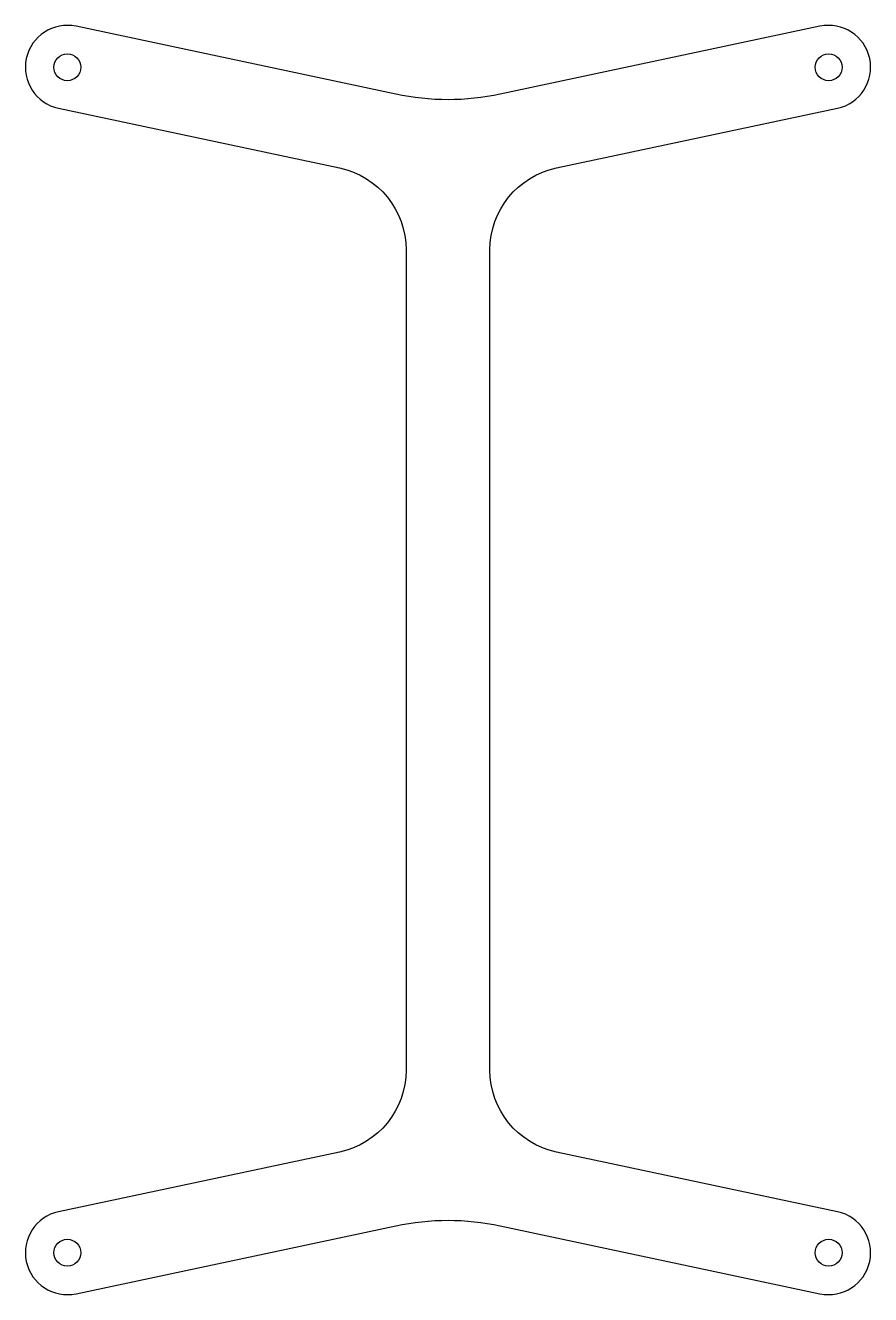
# Model space of a CAD drawing. Header units: millimetres. Extents: x -50 to 50, y -76 to 76.
import ezdxf

# ---------------------------------------------------------------- set-up
doc = ezdxf.new("R2010")
doc.units = ezdxf.units.MM
doc.layers.get('0').update_dxf_attribs({"linetype": 'CONTINUOUS'})

msp = doc.modelspace()

# ---------------------------------------------------------------- linework, layer by layer
msp.add_lwpolyline([(46.42, 65.8, 1), (44.34, 75.58), (6.23, 67.48, -0.105012), (-6.23, 67.48), (-44.34, 75.58, 1), (-46.42, 65.8), (-12.92, 58.68, -0.35417), (-5, 48.9), (-5, -48.9, -0.35417), (-12.92, -58.68), (-46.42, -65.8, 1), (-44.34, -75.58), (-6.23, -67.48, -0.105012), (6.23, -67.48), (44.34, -75.58, 1), (46.42, -65.8), (12.92, -58.68, -0.35417), (5, -48.9), (5, 48.9, -0.35417), (12.92, 58.68)], format="xyb", close=True)
for centre in [(-45.38, 70.69), (45.38, 70.69), (-45.38, -70.69), (45.38, -70.69)]:
    msp.add_circle(centre, 1.6)

doc.saveas('drawing.dxf')
